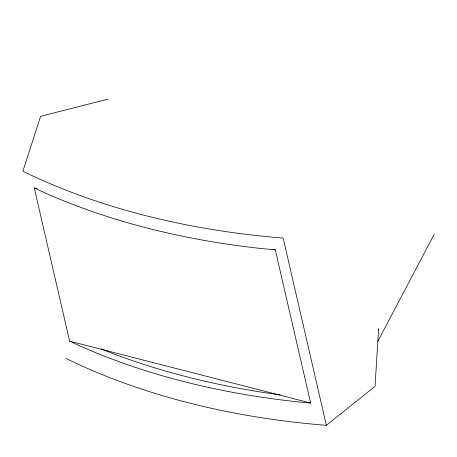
<?xml version="1.0" encoding="UTF-8"?>
<svg xmlns="http://www.w3.org/2000/svg" width="457" height="457" viewBox="0 0 457 457"><rect width="100%" height="100%" fill="white"/><g stroke="black" fill="none" stroke-linecap="round" stroke-linejoin="round"><path stroke-width="0.69" d="M378.053 330.103L378.613 328.806L375.037 386.319L326.378 425.336A699.29 447.62 -13 0 1 66.082 358.499M377.773 341.425L434.15 234.384M107.938 99.158L40.622 116.289L22.85 171.238A699.29 447.62 -13 0 0 283.146 238.068L326.378 425.336M275.28 249.83L262.067 248.597A699.29 447.62 -13 0 1 44.615 192.763L34.264 187.947L69.635 341.162L79.986 345.978A699.29 447.62 -13 0 0 297.438 401.806L310.651 403.045L275.28 249.83L273.24 249.305M280.192 394.797L270.253 393.466A717.77 459.451 -13 0 1 108.983 352.061L101.014 348.84M34.264 187.947L36.983 188.644M69.635 341.162L310.651 403.045"/></g></svg>
